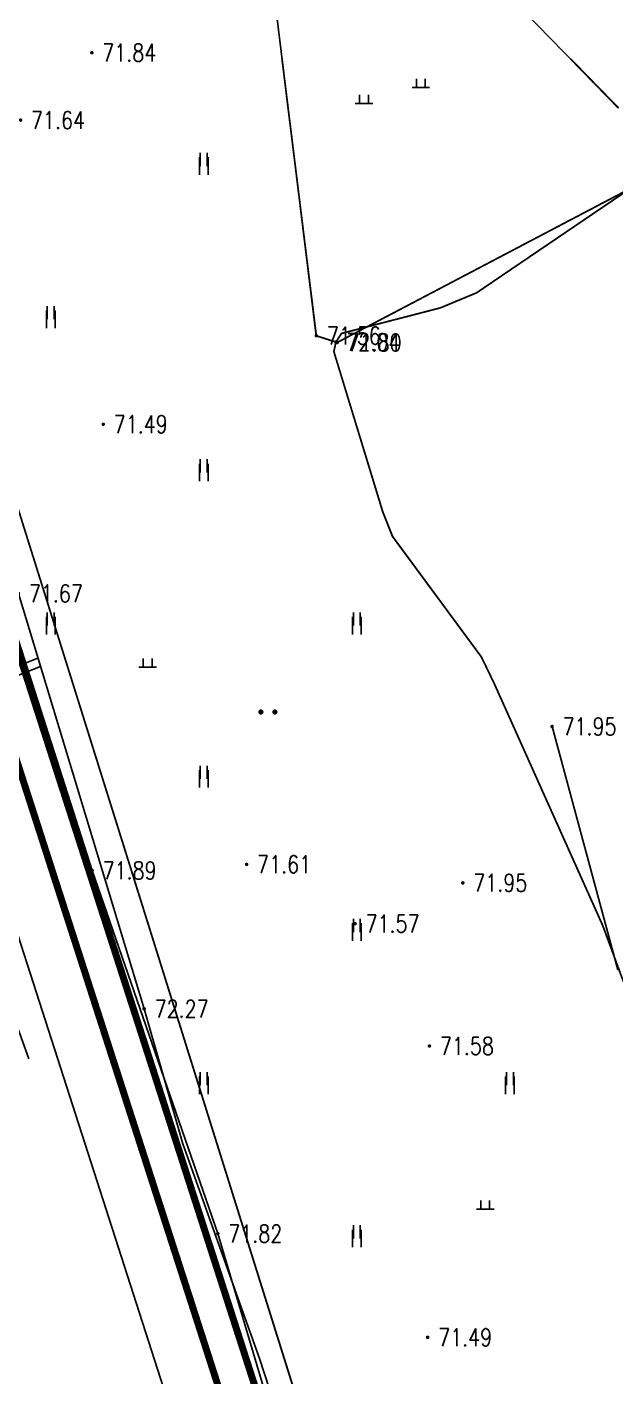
# Model space of a CAD drawing. Extents: x 10519 to 17598, y -625 to 2857.
# Drawn here: x 13842.3 to 13875.9, y 917 to 994.1 of the extents above; entities that cross this region are included whole.
import ezdxf
from ezdxf.enums import TextEntityAlignment as Align

# ---------------------------------------------------------------- set-up
doc = ezdxf.new("R2010")
doc.units = 0
doc.header["$MEASUREMENT"] = 0
doc.layers.get('0').update_dxf_attribs({"linetype": 'CONTINUOUS'})
for name, color, linetype in [('00000道路边线', 2, 'CONTINUOUS'), ('0000原地形', 252, 'CONTINUOUS'), ('ASSIST', 252, 'CONTINUOUS'), ('GCD', 224, 'CONTINUOUS')]:
    doc.layers.add(name, color=color, linetype=linetype)
doc.styles.add('HZ', font='txt8.shx', dxfattribs={"width": 0.8, "bigfont": 'hz.shx'})
doc.styles.add('正等线体', font='txt8.shx', dxfattribs={"width": 0.8, "bigfont": 'hz.shx'})
doc.linetypes.add('10421', pattern='A,2,[150,AAA.SHX,S=1,R=0,X=0,Y=1],1e-11', length=2)
doc.linetypes.add('10422', pattern='A,2,[150,AAA.SHX,S=1,R=0,X=0,Y=1],2,[177,AAA.SHX,S=1,R=0,X=0,Y=0.8],1e-09', length=4)
doc.linetypes.add('832', pattern='A,2,[150,AAA.SHX,S=1,R=0,X=0,Y=1],2,[150,AAA.SHX,S=2,R=0,X=0,Y=2],1e-11', length=4)

# ---------------------------------------------------------------- blocks, each defined once
blk = doc.blocks.new('GC200')
at = {"linetype": 'Continuous', "const_width": 0.2, "flags": 128}
blk.add_lwpolyline([(-0.1, 0, 1), (0.1, 0, 1)], format="xyb", close=True, dxfattribs=at)
blk = doc.blocks.new('gc121')
for p, q in [((-0.5, -1), (-0.5, 1)), ((0.5, -1), (0.5, 1))]:
    blk.add_line(p, q)
blk = doc.blocks.new('gc086')
for p, q in [((0, 0), (7, 0)), ((7, 0), (6.18, 0.57)), ((7, 0), (6.18, -0.57))]:
    blk.add_line(p, q)
blk = doc.blocks.new('gc163')
at = {"const_width": 0.3}
for points in [[(-0.95, 0, 1), (-0.65, 0, 1)], [(0.65, 0, 1), (0.95, 0, 1)]]:
    blk.add_lwpolyline(points, format="xyb", close=True, dxfattribs=at)
blk = doc.blocks.new('gc119')
for p, q in [((-1, 0), (1, 0)), ((-0.5, 1), (-0.5, 0)), ((0.5, 1), (0.5, 0))]:
    blk.add_line(p, q)

msp = doc.modelspace()

# ---------------------------------------------------------------- linework, layer by layer
at = {"layer": '00000道路边线', "const_width": 0.4}
for points in [[(13827.082, 1003.99), (13863.94, 889.659, 0.46943), (13879.65, 883.363), (13885.835, 886.715)], [(13883.345, 880.815, -0.46943), (13861.922, 889.401), (13825.178, 1003.376)]]:
    msp.add_lwpolyline(points, format="xyb", dxfattribs=at)
at = {"layer": '0000原地形', "linetype": '10421'}
for p, q in [((13823.7, 1024.106), (13894.458, 798.542)), ((13823.7, 1024.106), (13894.458, 798.542)), ((13876.064, 940.201), (13872.303, 954.105)), ((13876.064, 940.201), (13872.303, 954.105))]:
    msp.add_line(p, q, dxfattribs=at)
at = {"layer": '0000原地形', "linetype": 'Continuous'}
for p, q in [((13876.102, 989.427, 72.329), (13868.995, 996.712, 72.329)), ((13858.822, 976.424, 71.737), (13856.499, 995.135, 71.737)), ((13858.822, 976.424, 71.737), (13856.499, 995.135, 71.737)), ((13867.985, 978.876, 71.633), (13880.047, 987.053, 71.633)), ((13880.282, 986.674, 71.737), (13860.011, 976.037, 71.737)), ((13880.282, 986.674, 71.737), (13860.011, 976.037, 71.737)), ((13865.915, 978.016, 71.633), (13867.985, 978.876, 71.633)), ((13860.259, 976.554, 71.633), (13865.915, 978.016, 71.633)), ((13860.011, 976.037, 71.737), (13858.822, 976.424, 71.737)), ((13860.011, 976.037, 71.737), (13858.822, 976.424, 71.737)), ((13859.94, 976.06, 71.633), (13860.259, 976.554, 71.633)), ((13859.825, 975.517, 71.633), (13859.94, 976.06, 71.633)), ((13862.629, 966.351, 71.633), (13859.825, 975.517, 71.633)), ((13846.001, 945.883), (13837.425, 972.599)), ((13863.185, 964.959, 71.633), (13862.629, 966.351, 71.633)), ((13868.266, 958.073, 71.633), (13863.185, 964.959, 71.633)), ((13869.015, 956.521, 71.633), (13868.266, 958.073, 71.633)), ((13875.214, 942.714, 71.633), (13869.015, 956.521, 71.633)), ((13853.189, 925.141), (13846.001, 945.883)), ((13876.171, 940.099, 71.633), (13875.214, 942.714, 71.633)), ((13861.448, 897.48), (13853.189, 925.141))]:
    msp.add_line(p, q, dxfattribs=at)
at = {"layer": '0000原地形'}
for p, q in [((13864.548, 991.097), (13864.548, 990.597)), ((13864.548, 991.097), (13864.548, 990.597)), ((13865.048, 991.097), (13865.048, 990.597)), ((13865.048, 991.097), (13865.048, 990.597)), ((13861.3, 990.191), (13861.3, 989.691)), ((13861.8, 990.191), (13861.8, 989.691)), ((13864.298, 990.597), (13865.298, 990.597)), ((13864.298, 990.597), (13865.298, 990.597)), ((13861.05, 989.691), (13862.05, 989.691)), ((13852.188, 986.116), (13852.188, 986.866)), ((13852.588, 986.116), (13852.588, 986.866)), ((13843.438, 977.366), (13843.438, 978.116)), ((13843.838, 977.366), (13843.838, 978.116)), ((13852.188, 968.616), (13852.188, 969.366)), ((13852.588, 968.616), (13852.588, 969.366)), ((13843.438, 959.866), (13843.438, 960.616)), ((13843.838, 959.866), (13843.838, 960.616)), ((13860.938, 959.866), (13860.938, 960.616)), ((13861.338, 959.866), (13861.338, 960.616)), ((13848.928, 957.99), (13848.928, 957.49)), ((13849.428, 957.99), (13849.428, 957.49)), ((13848.678, 957.49), (13849.678, 957.49)), ((13852.188, 951.116), (13852.188, 951.866)), ((13852.588, 951.116), (13852.588, 951.866)), ((13860.938, 942.366), (13860.938, 943.116)), ((13861.338, 942.366), (13861.338, 943.116)), ((13852.188, 933.616), (13852.188, 934.366)), ((13852.588, 933.616), (13852.588, 934.366)), ((13869.688, 933.616), (13869.688, 934.366)), ((13870.088, 933.616), (13870.088, 934.366)), ((13868.234, 927.039), (13868.234, 926.539)), ((13868.734, 927.039), (13868.734, 926.539)), ((13867.984, 926.539), (13868.984, 926.539)), ((13860.938, 924.866), (13860.938, 925.616)), ((13861.338, 924.866), (13861.338, 925.616))]:
    msp.add_line(p, q, dxfattribs=at)
at = {"layer": '0000原地形', "linetype": '832'}
for p, q in [((13846.001, 945.883), (13837.425, 972.599)), ((13853.189, 925.141), (13846.001, 945.883)), ((13861.448, 897.48), (13853.189, 925.141))]:
    msp.add_line(p, q, dxfattribs=at)
at = {"layer": '0000原地形', "linetype": '10422'}
msp.add_line((13817.835, 947.617), (13843.049, 957.537), dxfattribs=at)
at = {"layer": '0000原地形'}
for centre, start_param, end_param in [((13855.653, 954.934), 5.497787, 8.63938), ((13855.653, 954.934), 5.497787, 8.63938), ((13855.653, 954.934), 2.356194, 5.497787), ((13855.653, 954.934), 2.356194, 5.497787), ((13856.453, 954.934), 5.497787, 8.63938), ((13856.453, 954.934), 5.497787, 8.63938), ((13856.453, 954.934), 2.356194, 5.497787), ((13856.453, 954.934), 2.356194, 5.497787)]:
    msp.add_ellipse(centre, major_axis=(0.053, 0.053), ratio=1, start_param=start_param, end_param=end_param, dxfattribs=at)
at = {"layer": 'ASSIST', "color": 252}
msp.add_line((13857.99, 891.82), (13825.617, 992.238), dxfattribs=at)
at = {"layer": 'ASSIST', "color": 252, "flags": 128}
for points in [[(13842.903, 958.017), (13817.843, 948.157), (13815.1, 949.334), (13801.825, 942.552), (13772.952, 928.128), (13764.271, 923.858), (13767.522, 951.958), (13770.486, 977.496), (13772.218, 992.238)], [(13831.111, 992.238), (13832.503, 987.762), (13841.786, 961.703), (13848.975, 937.984), (13851.185, 930.262), (13855.564, 918.015), (13862.135, 897.916), (13867.318, 881.15), (13868.615, 876.174), (13869.065, 874.318), (13871.439, 861.89)], [(13833.697, 992.238), (13894.458, 798.542)], [(13706.814, 808.774), (13709.252, 810.186), (13717.084, 816.633), (13711.532, 849.351), (13713.024, 858.835), (13715.864, 867.01), (13716.726, 868.691), (13725.843, 881.122), (13740.945, 900.859), (13746.487, 904.798), (13762.79, 911.168), (13764.207, 923.306), (13773.174, 927.68), (13802.051, 942.106), (13815.118, 948.782), (13817.835, 947.617), (13843.049, 957.537)], [(13769.353, 925.816), (13773.174, 927.68), (13802.051, 942.106), (13815.118, 948.782), (13817.835, 947.617), (13843.049, 957.537)]]:
    msp.add_lwpolyline(points, dxfattribs=at)
at = {"layer": 'ASSIST', "color": 252, "const_width": 0.1, "flags": 128}
for points, elevation in [([(13880.282, 986.674), (13860.011, 976.037), (13858.822, 976.424), (13856.859, 992.238)], 71.737), ([(13876.102, 989.427), (13873.36, 992.238)], 72.329), ([(13881.104, 927.037), (13876.171, 940.099), (13875.214, 942.714), (13869.015, 956.521), (13868.266, 958.073), (13863.185, 964.959), (13862.629, 966.351), (13859.825, 975.517), (13859.94, 976.06), (13860.259, 976.554), (13865.915, 978.016), (13867.985, 978.876), (13880.047, 987.053)], 71.633)]:
    msp.add_lwpolyline(points, dxfattribs=dict(at, elevation=elevation))

# ---------------------------------------------------------------- block references
at = {"layer": 'ASSIST', "color": 252}
ref = msp.add_blockref('GC200', (13845.985, 992.588, 71.836), dxfattribs=dict(at, xscale=0.5, yscale=0.5, zscale=0.5))
ref.add_attrib('height', '71.84', dxfattribs={"layer": 'GCD', "linetype": 'Continuous', "height": 1, "style": '正等线体', "width": 0.8}).set_placement((13846.585, 992.588, 71.836), align=Align.MIDDLE_LEFT)
at = {"layer": 'ASSIST', "color": 252, "xscale": 0.5, "yscale": 0.5}
for name, p in [('gc119', (13864.798, 990.597)), ('gc119', (13861.55, 989.691)), ('gc121', (13852.388, 986.116)), ('gc121', (13843.638, 977.366)), ('gc121', (13852.388, 968.616)), ('gc121', (13843.638, 959.866)), ('gc121', (13861.138, 959.866)), ('gc119', (13849.178, 957.49)), ('gc163', (13856.053, 954.934)), ('gc121', (13852.388, 951.116)), ('gc121', (13861.138, 942.366)), ('gc121', (13852.388, 933.616)), ('gc121', (13869.888, 933.616)), ('gc119', (13868.484, 926.539)), ('gc121', (13861.138, 924.866))]:
    msp.add_blockref(name, p, dxfattribs=at)
at = {"layer": 'ASSIST', "color": 252}
ref = msp.add_blockref('GC200', (13841.909, 988.74, 71.64), dxfattribs=dict(at, xscale=0.5, yscale=0.5, zscale=0.5))
ref.add_attrib('height', '71.64', dxfattribs={"layer": 'GCD', "linetype": 'Continuous', "height": 1, "style": 'HZ', "width": 0.8}).set_placement((13842.509, 988.74, 71.64), align=Align.MIDDLE_LEFT)
ref = msp.add_blockref('GC200', (13858.822, 976.424, 71.556), dxfattribs=dict(at, xscale=0.5, yscale=0.5, zscale=0.5))
ref.add_attrib('height', '71.56', dxfattribs={"layer": 'GCD', "linetype": 'Continuous', "height": 1, "style": 'HZ', "width": 0.8}).set_placement((13859.422, 976.424, 71.556), align=Align.MIDDLE_LEFT)
ref = msp.add_blockref('GC200', (13859.94, 976.06, 72.043), dxfattribs=dict(at, xscale=0.5, yscale=0.5, zscale=0.5))
ref.add_attrib('height', '72.04', dxfattribs={"layer": 'GCD', "linetype": 'Continuous', "height": 1, "style": '正等线体', "width": 0.8}).set_placement((13860.54, 976.06, 72.043), align=Align.MIDDLE_LEFT)
ref = msp.add_blockref('GC200', (13860.011, 976.037, 71.803), dxfattribs=dict(at, xscale=0.5, yscale=0.5, zscale=0.5))
ref.add_attrib('height', '71.80', dxfattribs={"layer": 'GCD', "linetype": 'Continuous', "height": 1, "style": 'HZ', "width": 0.8}).set_placement((13860.611, 976.037, 71.803), align=Align.MIDDLE_LEFT)
ref = msp.add_blockref('GC200', (13846.638, 971.369, 71.485), dxfattribs=dict(at, xscale=0.5, yscale=0.5, zscale=0.5))
ref.add_attrib('height', '71.49', dxfattribs={"layer": 'GCD', "linetype": 'Continuous', "height": 1, "style": 'HZ', "width": 0.8}).set_placement((13847.238, 971.369, 71.485), align=Align.MIDDLE_LEFT)
ref = msp.add_blockref('GC200', (13841.786, 961.703, 71.673), dxfattribs=dict(at, xscale=0.5, yscale=0.5, zscale=0.5))
ref.add_attrib('height', '71.67', dxfattribs={"layer": 'GCD', "linetype": 'Continuous', "height": 1, "style": 'HZ', "width": 0.8}).set_placement((13842.386, 961.703, 71.673), align=Align.MIDDLE_LEFT)
ref = msp.add_blockref('GC200', (13872.303, 954.105, 71.947), dxfattribs=dict(at, xscale=0.5, yscale=0.5, zscale=0.5))
ref.add_attrib('height', '71.95', dxfattribs={"layer": 'GCD', "linetype": 'Continuous', "height": 1, "style": 'HZ', "width": 0.8}).set_placement((13872.903, 954.105, 71.947), align=Align.MIDDLE_LEFT)
ref = msp.add_blockref('GC200', (13846.001, 945.883, 71.89), dxfattribs=dict(at, xscale=0.5, yscale=0.5, zscale=0.5))
ref.add_attrib('height', '71.89', dxfattribs={"layer": 'GCD', "linetype": 'Continuous', "height": 1, "style": 'HZ', "width": 0.8}).set_placement((13846.601, 945.883, 71.89), align=Align.MIDDLE_LEFT)
ref = msp.add_blockref('GC200', (13854.836, 946.23, 71.605), dxfattribs=dict(at, xscale=0.5, yscale=0.5, zscale=0.5))
ref.add_attrib('height', '71.61', dxfattribs={"layer": 'GCD', "linetype": 'Continuous', "height": 1, "style": 'HZ', "width": 0.8}).set_placement((13855.436, 946.23, 71.605), align=Align.MIDDLE_LEFT)
ref = msp.add_blockref('GC200', (13867.199, 945.174, 71.945), dxfattribs=dict(at, xscale=0.5, yscale=0.5, zscale=0.5))
ref.add_attrib('height', '71.95', dxfattribs={"layer": 'GCD', "linetype": 'Continuous', "height": 1, "style": '正等线体', "width": 0.8}).set_placement((13867.799, 945.174, 71.945), align=Align.MIDDLE_LEFT)
ref = msp.add_blockref('GC200', (13861.04, 942.843, 71.565), dxfattribs=dict(at, xscale=0.5, yscale=0.5, zscale=0.5))
ref.add_attrib('height', '71.57', dxfattribs={"layer": 'GCD', "linetype": 'Continuous', "height": 1, "style": 'HZ', "width": 0.8}).set_placement((13861.64, 942.843, 71.565), align=Align.MIDDLE_LEFT)
at = {"layer": 'ASSIST', "color": 252, "xscale": 0.5000000000651134, "yscale": 0.5, "zscale": 0.5, "rotation": 109.8432389550948}
msp.add_blockref('gc086', (13842.391, 935.122), dxfattribs=at)
at = {"layer": 'ASSIST', "color": 252}
ref = msp.add_blockref('GC200', (13848.975, 937.984, 72.272), dxfattribs=dict(at, xscale=0.5, yscale=0.5, zscale=0.5))
ref.add_attrib('height', '72.27', dxfattribs={"layer": 'GCD', "linetype": 'Continuous', "height": 1, "style": 'HZ', "width": 0.8}).set_placement((13849.575, 937.984, 72.272), align=Align.MIDDLE_LEFT)
ref = msp.add_blockref('GC200', (13865.291, 935.857, 71.581), dxfattribs=dict(at, xscale=0.5, yscale=0.5, zscale=0.5))
ref.add_attrib('height', '71.58', dxfattribs={"layer": 'GCD', "linetype": 'Continuous', "height": 1, "style": 'HZ', "width": 0.8}).set_placement((13865.891, 935.857, 71.581), align=Align.MIDDLE_LEFT)
ref = msp.add_blockref('GC200', (13853.189, 925.141, 71.817), dxfattribs=dict(at, xscale=0.5, yscale=0.5, zscale=0.5))
ref.add_attrib('height', '71.82', dxfattribs={"layer": 'GCD', "linetype": 'Continuous', "height": 1, "style": 'HZ', "width": 0.8}).set_placement((13853.789, 925.141, 71.817), align=Align.MIDDLE_LEFT)
ref = msp.add_blockref('GC200', (13865.188, 919.221, 71.488), dxfattribs=dict(at, xscale=0.5, yscale=0.5, zscale=0.5))
ref.add_attrib('height', '71.49', dxfattribs={"layer": 'GCD', "linetype": 'Continuous', "height": 1, "style": 'HZ', "width": 0.8}).set_placement((13865.788, 919.221, 71.488), align=Align.MIDDLE_LEFT)
at = {"layer": 'GCD', "linetype": 'Continuous'}
ref = msp.add_blockref('GC200', (13845.985, 992.588, 71.836), dxfattribs=dict(at, xscale=0.5, yscale=0.5, zscale=0.5))
ref.add_attrib('height', '71.84', dxfattribs={"linetype": 'Continuous', "height": 1, "style": '正等线体', "width": 0.8}).set_placement((13846.585, 992.588, 71.836), align=Align.MIDDLE_LEFT)
ref = msp.add_blockref('GC200', (13858.822, 976.424, 71.556), dxfattribs=dict(at, xscale=0.5, yscale=0.5, zscale=0.5))
ref.add_attrib('height', '71.56', dxfattribs={"linetype": 'Continuous', "height": 1, "style": 'HZ', "width": 0.8}).set_placement((13859.422, 976.424, 71.556), align=Align.MIDDLE_LEFT)
ref = msp.add_blockref('GC200', (13858.822, 976.424, 71.556), dxfattribs=dict(at, xscale=0.5, yscale=0.5, zscale=0.5))
ref.add_attrib('height', '71.56', dxfattribs={"linetype": 'Continuous', "height": 1, "style": 'HZ', "width": 0.8}).set_placement((13859.422, 976.424, 71.556), align=Align.MIDDLE_LEFT)
ref = msp.add_blockref('GC200', (13859.94, 976.06, 72.043), dxfattribs=dict(at, xscale=0.5, yscale=0.5, zscale=0.5))
ref.add_attrib('height', '72.04', dxfattribs={"linetype": 'Continuous', "height": 1, "style": '正等线体', "width": 0.8}).set_placement((13860.54, 976.06, 72.043), align=Align.MIDDLE_LEFT)
ref = msp.add_blockref('GC200', (13860.011, 976.037, 71.803), dxfattribs=dict(at, xscale=0.5, yscale=0.5, zscale=0.5))
ref.add_attrib('height', '71.80', dxfattribs={"linetype": 'Continuous', "height": 1, "style": 'HZ', "width": 0.8}).set_placement((13860.611, 976.037, 71.803), align=Align.MIDDLE_LEFT)
ref = msp.add_blockref('GC200', (13860.011, 976.037, 71.803), dxfattribs=dict(at, xscale=0.5, yscale=0.5, zscale=0.5))
ref.add_attrib('height', '71.80', dxfattribs={"linetype": 'Continuous', "height": 1, "style": 'HZ', "width": 0.8}).set_placement((13860.611, 976.037, 71.803), align=Align.MIDDLE_LEFT)
ref = msp.add_blockref('GC200', (13872.303, 954.105, 71.947), dxfattribs=dict(at, xscale=0.5, yscale=0.5, zscale=0.5))
ref.add_attrib('height', '71.95', dxfattribs={"linetype": 'Continuous', "height": 1, "style": 'HZ', "width": 0.8}).set_placement((13872.903, 954.105, 71.947), align=Align.MIDDLE_LEFT)
ref = msp.add_blockref('GC200', (13872.303, 954.105, 71.947), dxfattribs=dict(at, xscale=0.5, yscale=0.5, zscale=0.5))
ref.add_attrib('height', '71.95', dxfattribs={"linetype": 'Continuous', "height": 1, "style": 'HZ', "width": 0.8}).set_placement((13872.903, 954.105, 71.947), align=Align.MIDDLE_LEFT)
ref = msp.add_blockref('GC200', (13846.001, 945.883, 71.89), dxfattribs=dict(at, xscale=0.5, yscale=0.5, zscale=0.5))
ref.add_attrib('height', '71.89', dxfattribs={"linetype": 'Continuous', "height": 1, "style": 'HZ', "width": 0.8}).set_placement((13846.601, 945.883, 71.89), align=Align.MIDDLE_LEFT)
ref = msp.add_blockref('GC200', (13846.001, 945.883, 71.89), dxfattribs=dict(at, xscale=0.5, yscale=0.5, zscale=0.5))
ref.add_attrib('height', '71.89', dxfattribs={"linetype": 'Continuous', "height": 1, "style": 'HZ', "width": 0.8}).set_placement((13846.601, 945.883, 71.89), align=Align.MIDDLE_LEFT)
ref = msp.add_blockref('GC200', (13867.199, 945.174, 71.945), dxfattribs=dict(at, xscale=0.5, yscale=0.5, zscale=0.5))
ref.add_attrib('height', '71.95', dxfattribs={"linetype": 'Continuous', "height": 1, "style": '正等线体', "width": 0.8}).set_placement((13867.799, 945.174, 71.945), align=Align.MIDDLE_LEFT)
ref = msp.add_blockref('GC200', (13861.04, 942.843, 71.565), dxfattribs=dict(at, xscale=0.5, yscale=0.5, zscale=0.5))
ref.add_attrib('height', '71.57', dxfattribs={"linetype": 'Continuous', "height": 1, "style": 'HZ', "width": 0.8}).set_placement((13861.64, 942.843, 71.565), align=Align.MIDDLE_LEFT)
ref = msp.add_blockref('GC200', (13861.04, 942.843, 71.565), dxfattribs=dict(at, xscale=0.5, yscale=0.5, zscale=0.5))
ref.add_attrib('height', '71.57', dxfattribs={"linetype": 'Continuous', "height": 1, "style": 'HZ', "width": 0.8}).set_placement((13861.64, 942.843, 71.565), align=Align.MIDDLE_LEFT)
ref = msp.add_blockref('GC200', (13853.189, 925.141, 71.817), dxfattribs=dict(at, xscale=0.5, yscale=0.5, zscale=0.5))
ref.add_attrib('height', '71.82', dxfattribs={"linetype": 'Continuous', "height": 1, "style": 'HZ', "width": 0.8}).set_placement((13853.789, 925.141, 71.817), align=Align.MIDDLE_LEFT)
ref = msp.add_blockref('GC200', (13853.189, 925.141, 71.817), dxfattribs=dict(at, xscale=0.5, yscale=0.5, zscale=0.5))
ref.add_attrib('height', '71.82', dxfattribs={"linetype": 'Continuous', "height": 1, "style": 'HZ', "width": 0.8}).set_placement((13853.789, 925.141, 71.817), align=Align.MIDDLE_LEFT)

doc.saveas('drawing.dxf')
